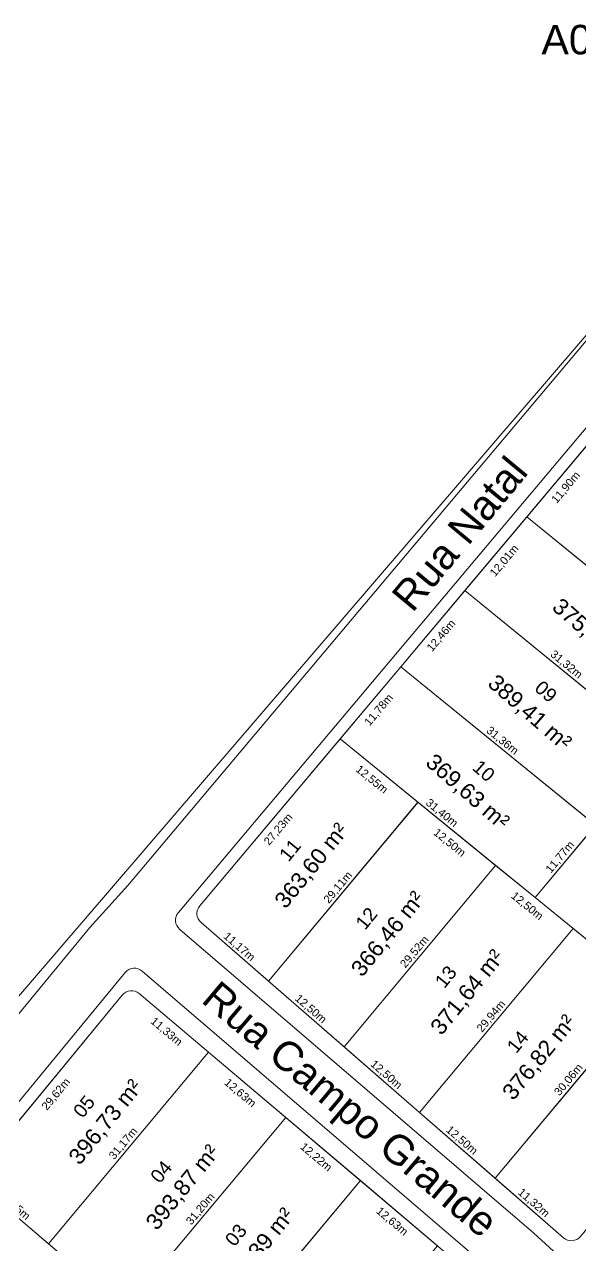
# Model space of a CAD drawing. Header units: metres. Extents: x 3808 to 8215, y 2374 to 6187.
# Drawn here: x 5307.1 to 5376.5, y 3673.6 to 3826.1 of the extents above; entities that cross this region are included whole.
import ezdxf

# ---------------------------------------------------------------- set-up
doc = ezdxf.new("R2010")
doc.units = ezdxf.units.M
doc.linetypes.add('CONTINUO', pattern=[0])
for name, color, linetype in [('Areas Lotes', 1, 'Continuous'), ('Calçada', 8, 'Continuous'), ('COTAS', 7, 'Continuous'), ('Lote', 7, 'Continuous'), ('Nome das Ruas', 7, 'Continuous'), ('Nº Lote', 7, 'Continuous'), ('PERIMETRO', 7, 'CONTINUO'), ('quadras', 7, 'Continuous')]:
    doc.layers.add(name, color=color, linetype=linetype)
doc.styles.add('Arial', font='arial.ttf')
doc.dimstyles.new('Copy(2) of ISO-25', dxfattribs={"dimtxt": 1, "dimasz": 2.5, "dimexe": 1.25, "dimexo": 0.625, "dimgap": 0.2, "dimtad": 1, "dimtoh": 1, "dimlfac": 1, "dimzin": 1, "dimtxsty": 'Arial', "dimblk": 'NONE', "dimcen": 0, "dimse1": 1, "dimse2": 1, "dimsd1": 1, "dimsd2": 1, "dimclrt": 256, "dimaunit": 1, "dimadec": 3, "dimazin": 0, "dimtfac": 1, "dimtmove": 0, "dimatfit": 3, "dimldrblk": 'NONE', "dimfxl": 1, "dimtolj": 1, "dimtzin": 0, "dimarcsym": 0})

# ---------------------------------------------------------------- blocks, each defined once
blk = doc.blocks.new('*D8273')
at = {"layer": 'Defpoints', "color": 0, "linetype": 'Continuous', "transparency": 16777216}
for p in [(5329.12, 3713.96), (5337.55, 3706.63), (5337.55, 3706.63)]:
    blk.add_point(p, dxfattribs=at)
at = {"layer": 'COTAS', "linetype": 'Continuous', "lineweight": 5, "transparency": 16777216, "insert": (5333.86, 3710.9), "char_height": 1, "attachment_point": 5, "rotation": 318.9731, "style": 'Arial'}
blk.add_mtext('\\A1;11,17m', dxfattribs=at)
blk = doc.blocks.new('_None')
blk = doc.blocks.new('*D8274')
at = {"layer": 'Defpoints', "color": 0, "linetype": 'Continuous', "transparency": 16777216}
for p in [(5337.55, 3706.63), (5346.98, 3698.43), (5346.98, 3698.43)]:
    blk.add_point(p, dxfattribs=at)
at = {"layer": 'COTAS', "linetype": 'Continuous', "lineweight": 5, "transparency": 16777216, "insert": (5342.79, 3703.13), "char_height": 1, "attachment_point": 5, "rotation": 318.9731, "style": 'Arial'}
blk.add_mtext('\\A1;12,50m', dxfattribs=at)
blk = doc.blocks.new('*D8275')
at = {"layer": 'Defpoints', "color": 0, "linetype": 'Continuous', "transparency": 16777216}
for p in [(5346.98, 3698.43), (5356.41, 3690.22), (5356.41, 3690.22)]:
    blk.add_point(p, dxfattribs=at)
at = {"layer": 'COTAS', "linetype": 'Continuous', "lineweight": 5, "transparency": 16777216, "insert": (5352.22, 3694.93), "char_height": 1, "attachment_point": 5, "rotation": 318.9731, "style": 'Arial'}
blk.add_mtext('\\A1;12,50m', dxfattribs=at)
blk = doc.blocks.new('*D8276')
at = {"layer": 'Defpoints', "color": 0, "linetype": 'Continuous', "transparency": 16777216}
for p in [(5356.41, 3690.22), (5365.83, 3682.02), (5366.03, 3682.24)]:
    blk.add_point(p, dxfattribs=at)
at = {"layer": 'COTAS', "linetype": 'Continuous', "lineweight": 5, "transparency": 16777216, "insert": (5361.65, 3686.72), "char_height": 1, "attachment_point": 5, "rotation": 318.9731, "style": 'Arial'}
blk.add_mtext('\\A1;12,50m', dxfattribs=at)
blk = doc.blocks.new('*D8277')
at = {"layer": 'Defpoints', "color": 0, "linetype": 'Continuous', "transparency": 16777216}
for p in [(5366.03, 3682.24), (5374.38, 3674.59), (5374.38, 3674.59)]:
    blk.add_point(p, dxfattribs=at)
at = {"layer": 'COTAS', "linetype": 'Continuous', "lineweight": 5, "transparency": 16777216, "insert": (5370.63, 3678.91), "char_height": 1, "attachment_point": 5, "rotation": 318.9731, "style": 'Arial'}
blk.add_mtext('\\A1;11,32m', dxfattribs=at)
blk = doc.blocks.new('*D8288')
at = {"layer": 'Defpoints', "color": 0, "linetype": 'Continuous', "transparency": 16777216}
for p in [(5356.21, 3728.98), (5356.21, 3728.98), (5337.55, 3706.63)]:
    blk.add_point(p, dxfattribs=at)
at = {"layer": 'COTAS', "linetype": 'Continuous', "lineweight": 5, "transparency": 16777216, "insert": (5346.26, 3718.32), "char_height": 1, "attachment_point": 5, "rotation": 50.132, "style": 'Arial'}
blk.add_mtext('\\A1;29,11m', dxfattribs=at)
blk = doc.blocks.new('*D8289')
at = {"layer": 'Defpoints', "color": 0, "linetype": 'Continuous', "transparency": 16777216}
for p in [(5365.9, 3721.09), (5365.9, 3721.09), (5346.98, 3698.43)]:
    blk.add_point(p, dxfattribs=at)
at = {"layer": 'COTAS', "linetype": 'Continuous', "lineweight": 5, "transparency": 16777216, "insert": (5355.82, 3710.27), "char_height": 1, "attachment_point": 5, "rotation": 50.132, "style": 'Arial'}
blk.add_mtext('\\A1;29,52m', dxfattribs=at)
blk = doc.blocks.new('*D8290')
at = {"layer": 'Defpoints', "color": 0, "linetype": 'Continuous', "transparency": 16777216}
for p in [(5375.6, 3713.2), (5375.6, 3713.2), (5356.41, 3690.22)]:
    blk.add_point(p, dxfattribs=at)
at = {"layer": 'COTAS', "linetype": 'Continuous', "lineweight": 5, "transparency": 16777216, "insert": (5365.39, 3702.23), "char_height": 1, "attachment_point": 5, "rotation": 50.132, "style": 'Arial'}
blk.add_mtext('\\A1;29,94m', dxfattribs=at)
blk = doc.blocks.new('*D8291')
at = {"layer": 'Defpoints', "color": 0, "linetype": 'Continuous', "transparency": 16777216}
for p in [(5385.3, 3705.31), (5385.3, 3705.31), (5366.03, 3682.24)]:
    blk.add_point(p, dxfattribs=at)
at = {"layer": 'COTAS', "linetype": 'Continuous', "lineweight": 5, "transparency": 16777216, "insert": (5375.05, 3694.29), "char_height": 1, "attachment_point": 5, "rotation": 50.132, "style": 'Arial'}
blk.add_mtext('\\A1;30,06m', dxfattribs=at)
blk = doc.blocks.new('*D8319')
at = {"layer": 'Defpoints', "color": 0, "linetype": 'Continuous', "transparency": 16777216}
for p in [(5378.38, 3726.12), (5378.38, 3726.12), (5370.83, 3717.08)]:
    blk.add_point(p, dxfattribs=at)
at = {"layer": 'COTAS', "linetype": 'Continuous', "lineweight": 5, "transparency": 16777216, "insert": (5373.99, 3722.11), "char_height": 1, "attachment_point": 5, "rotation": 50.132, "style": 'Arial'}
blk.add_mtext('\\A1;11,77m', dxfattribs=at)
blk = doc.blocks.new('*D8350')
at = {"layer": 'Defpoints', "color": 0, "linetype": 'Continuous', "transparency": 16777216}
for p in [(5346.48, 3736.9), (5348.18, 3735.47), (5328.96, 3716.06)]:
    blk.add_point(p, dxfattribs=at)
at = {"layer": 'COTAS', "linetype": 'Continuous', "lineweight": 5, "transparency": 16777216, "insert": (5338.81, 3725.57), "char_height": 1, "attachment_point": 5, "rotation": 49.9434, "style": 'Arial'}
blk.add_mtext('\\A1;27,23m', dxfattribs=at)
blk = doc.blocks.new('*D8351')
at = {"layer": 'Defpoints', "color": 0, "linetype": 'Continuous', "transparency": 16777216}
for p in [(5354.06, 3745.92), (5355.76, 3744.49), (5346.48, 3736.9)]:
    blk.add_point(p, dxfattribs=at)
at = {"layer": 'COTAS', "linetype": 'Continuous', "lineweight": 5, "transparency": 16777216, "insert": (5351.36, 3740.49), "char_height": 1, "attachment_point": 5, "rotation": 49.9434, "style": 'Arial'}
blk.add_mtext('\\A1;11,78m', dxfattribs=at)
blk = doc.blocks.new('*D8352')
at = {"layer": 'Defpoints', "color": 0, "linetype": 'Continuous', "transparency": 16777216}
for p in [(5362.08, 3755.45), (5363.78, 3754.02), (5354.06, 3745.92)]:
    blk.add_point(p, dxfattribs=at)
at = {"layer": 'COTAS', "linetype": 'Continuous', "lineweight": 5, "transparency": 16777216, "insert": (5359.16, 3749.77), "char_height": 1, "attachment_point": 5, "rotation": 49.9434, "style": 'Arial'}
blk.add_mtext('\\A1;12,46m', dxfattribs=at)
blk = doc.blocks.new('*D8353')
at = {"layer": 'Defpoints', "color": 0, "linetype": 'Continuous', "transparency": 16777216}
for p in [(5369.8, 3764.65), (5371.51, 3763.21), (5362.08, 3755.45)]:
    blk.add_point(p, dxfattribs=at)
at = {"layer": 'COTAS', "linetype": 'Continuous', "lineweight": 5, "transparency": 16777216, "insert": (5367.03, 3759.13), "char_height": 1, "attachment_point": 5, "rotation": 49.9434, "style": 'Arial'}
blk.add_mtext('\\A1;12,01m', dxfattribs=at)
blk = doc.blocks.new('*D8354')
at = {"layer": 'Defpoints', "color": 0, "linetype": 'Continuous', "transparency": 16777216}
for p in [(5377.46, 3773.75), (5379.16, 3772.32), (5369.8, 3764.65)]:
    blk.add_point(p, dxfattribs=at)
at = {"layer": 'COTAS', "linetype": 'Continuous', "lineweight": 5, "transparency": 16777216, "insert": (5374.72, 3768.28), "char_height": 1, "attachment_point": 5, "rotation": 49.9434, "style": 'Arial'}
blk.add_mtext('\\A1;11,90m', dxfattribs=at)
blk = doc.blocks.new('*D8357')
at = {"layer": 'Defpoints', "color": 0, "linetype": 'Continuous', "transparency": 16777216}
for p in [(5346.48, 3736.9), (5356.21, 3728.98), (5354.77, 3727.21)]:
    blk.add_point(p, dxfattribs=at)
at = {"layer": 'COTAS', "linetype": 'Continuous', "lineweight": 5, "transparency": 16777216, "insert": (5350.41, 3731.79), "char_height": 1, "attachment_point": 5, "rotation": 320.8518, "style": 'Arial'}
blk.add_mtext('\\A1;12,55m', dxfattribs=at)
blk = doc.blocks.new('*D8358')
at = {"layer": 'Defpoints', "color": 0, "linetype": 'Continuous', "transparency": 16777216}
for p in [(5356.21, 3728.98), (5365.9, 3721.09), (5364.46, 3719.32)]:
    blk.add_point(p, dxfattribs=at)
at = {"layer": 'COTAS', "linetype": 'Continuous', "lineweight": 5, "transparency": 16777216, "insert": (5360.12, 3723.89), "char_height": 1, "attachment_point": 5, "rotation": 320.8518, "style": 'Arial'}
blk.add_mtext('\\A1;12,50m', dxfattribs=at)
blk = doc.blocks.new('*D8359')
at = {"layer": 'Defpoints', "color": 0, "linetype": 'Continuous', "transparency": 16777216}
for p in [(5365.9, 3721.09), (5375.6, 3713.2), (5374.16, 3711.43)]:
    blk.add_point(p, dxfattribs=at)
at = {"layer": 'COTAS', "linetype": 'Continuous', "lineweight": 5, "transparency": 16777216, "insert": (5369.81, 3715.99), "char_height": 1, "attachment_point": 5, "rotation": 320.8518, "style": 'Arial'}
blk.add_mtext('\\A1;12,50m', dxfattribs=at)
blk = doc.blocks.new('*D8360')
at = {"layer": 'Defpoints', "color": 0, "linetype": 'Continuous', "transparency": 16777216}
for p in [(5375.6, 3713.2), (5385.3, 3705.31), (5383.85, 3703.54)]:
    blk.add_point(p, dxfattribs=at)
at = {"layer": 'COTAS', "linetype": 'Continuous', "lineweight": 5, "transparency": 16777216, "insert": (5379.51, 3708.1), "char_height": 1, "attachment_point": 5, "rotation": 320.8518, "style": 'Arial'}
blk.add_mtext('\\A1;12,50m', dxfattribs=at)
blk = doc.blocks.new('*D8424')
at = {"layer": 'Defpoints', "color": 0, "linetype": 'Continuous', "transparency": 16777216}
for p in [(5346.48, 3736.9), (5370.83, 3717.08), (5370.83, 3717.08)]:
    blk.add_point(p, dxfattribs=at)
at = {"layer": 'COTAS', "linetype": 'Continuous', "lineweight": 5, "transparency": 16777216, "insert": (5359.16, 3727.61), "char_height": 1, "attachment_point": 5, "rotation": 320.868, "style": 'Arial'}
blk.add_mtext('\\A1;31,40m', dxfattribs=at)
blk = doc.blocks.new('*D8425')
at = {"layer": 'Defpoints', "color": 0, "linetype": 'Continuous', "transparency": 16777216}
for p in [(5370.83, 3717.08), (5395.19, 3697.26), (5395.19, 3697.26)]:
    blk.add_point(p, dxfattribs=at)
at = {"layer": 'COTAS', "linetype": 'Continuous', "lineweight": 5, "transparency": 16777216, "insert": (5383.52, 3707.79), "char_height": 1, "attachment_point": 5, "rotation": 320.8518, "style": 'Arial'}
blk.add_mtext('\\A1;31,40m', dxfattribs=at)
blk = doc.blocks.new('*D8426')
at = {"layer": 'Defpoints', "color": 0, "linetype": 'Continuous', "transparency": 16777216}
for p in [(5354.06, 3745.92), (5378.38, 3726.12), (5378.38, 3726.12)]:
    blk.add_point(p, dxfattribs=at)
at = {"layer": 'COTAS', "linetype": 'Continuous', "lineweight": 5, "transparency": 16777216, "insert": (5366.72, 3736.64), "char_height": 1, "attachment_point": 5, "rotation": 320.8518, "style": 'Arial'}
blk.add_mtext('\\A1;31,36m', dxfattribs=at)
blk = doc.blocks.new('*D8428')
at = {"layer": 'Defpoints', "color": 0, "linetype": 'Continuous', "transparency": 16777216}
for p in [(5362.08, 3755.45), (5386.32, 3735.63), (5386.32, 3735.63)]:
    blk.add_point(p, dxfattribs=at)
at = {"layer": 'COTAS', "linetype": 'Continuous', "lineweight": 5, "transparency": 16777216, "insert": (5374.71, 3746.16), "char_height": 1, "attachment_point": 5, "rotation": 320.7337, "style": 'Arial'}
blk.add_mtext('\\A1;31,32m', dxfattribs=at)
blk = doc.blocks.new('*D8430')
at = {"layer": 'Defpoints', "color": 0, "linetype": 'Continuous', "transparency": 16777216}
for p in [(5369.8, 3764.65), (5394.02, 3744.85), (5394.02, 3744.85)]:
    blk.add_point(p, dxfattribs=at)
at = {"layer": 'COTAS', "linetype": 'Continuous', "lineweight": 5, "transparency": 16777216, "insert": (5382.42, 3755.37), "char_height": 1, "attachment_point": 5, "rotation": 320.7337, "style": 'Arial'}
blk.add_mtext('\\A1;31,28m', dxfattribs=at)
blk = doc.blocks.new('*D8839')
at = {"layer": 'Defpoints', "color": 0, "linetype": 'Continuous', "transparency": 16777216}
for p in [(5319.27, 3704.9), (5321.08, 3703.41), (5300.44, 3682.05)]:
    blk.add_point(p, dxfattribs=at)
at = {"layer": 'COTAS', "linetype": 'Continuous', "lineweight": 5, "transparency": 16777216, "insert": (5311.05, 3692.49), "char_height": 1, "attachment_point": 5, "rotation": 50.5151, "style": 'Arial'}
blk.add_mtext('\\A1;29,62m', dxfattribs=at)
blk = doc.blocks.new('*D8840')
at = {"layer": 'Defpoints', "color": 0, "linetype": 'Continuous', "transparency": 16777216}
for p in [(5321.4, 3705.1), (5330.05, 3697.77), (5328.57, 3696.03)]:
    blk.add_point(p, dxfattribs=at)
at = {"layer": 'COTAS', "linetype": 'Continuous', "lineweight": 5, "transparency": 16777216, "insert": (5324.77, 3700.3), "char_height": 1, "attachment_point": 5, "rotation": 319.7673, "style": 'Arial'}
blk.add_mtext('\\A1;11,33m', dxfattribs=at)
blk = doc.blocks.new('*D8841')
at = {"layer": 'Defpoints', "color": 0, "linetype": 'Continuous', "transparency": 16777216}
for p in [(5330.05, 3697.77), (5339.69, 3689.62), (5338.28, 3687.95)]:
    blk.add_point(p, dxfattribs=at)
at = {"layer": 'COTAS', "linetype": 'Continuous', "lineweight": 5, "transparency": 16777216, "insert": (5333.98, 3692.64), "char_height": 1, "attachment_point": 5, "rotation": 319.7673, "style": 'Arial'}
blk.add_mtext('\\A1;12,63m', dxfattribs=at)
blk = doc.blocks.new('*D8842')
at = {"layer": 'Defpoints', "color": 0, "linetype": 'Continuous', "transparency": 16777216}
for p in [(5339.69, 3689.62), (5349.02, 3681.73), (5347.61, 3680.06)]:
    blk.add_point(p, dxfattribs=at)
at = {"layer": 'COTAS', "linetype": 'Continuous', "lineweight": 5, "transparency": 16777216, "insert": (5343.46, 3684.62), "char_height": 1, "attachment_point": 5, "rotation": 319.7673, "style": 'Arial'}
blk.add_mtext('\\A1;12,22m', dxfattribs=at)
blk = doc.blocks.new('*D8843')
at = {"layer": 'Defpoints', "color": 0, "linetype": 'Continuous', "transparency": 16777216}
for p in [(5349.02, 3681.73), (5358.66, 3673.57), (5357.25, 3671.91)]:
    blk.add_point(p, dxfattribs=at)
at = {"layer": 'COTAS', "linetype": 'Continuous', "lineweight": 5, "transparency": 16777216, "insert": (5352.95, 3676.59), "char_height": 1, "attachment_point": 5, "rotation": 319.7673, "style": 'Arial'}
blk.add_mtext('\\A1;12,63m', dxfattribs=at)
blk = doc.blocks.new('*D8869')
at = {"layer": 'Defpoints', "color": 0, "linetype": 'Continuous', "transparency": 16777216}
for p in [(5300.44, 3682.05), (5324.32, 3661.73), (5322.93, 3660.1)]:
    blk.add_point(p, dxfattribs=at)
at = {"layer": 'COTAS', "linetype": 'Continuous', "lineweight": 5, "transparency": 16777216, "insert": (5311.51, 3670.87), "char_height": 1, "attachment_point": 5, "rotation": 319.6105, "style": 'Arial'}
blk.add_mtext('\\A1;31,35m', dxfattribs=at)
blk = doc.blocks.new('*D8871')
at = {"layer": 'Defpoints', "color": 0, "linetype": 'Continuous', "transparency": 16777216}
for p in [(5300.44, 3682.05), (5310.06, 3673.83), (5310.06, 3673.83)]:
    blk.add_point(p, dxfattribs=at)
at = {"layer": 'COTAS', "linetype": 'Continuous', "lineweight": 5, "transparency": 16777216, "insert": (5305.77, 3678.55), "char_height": 1, "attachment_point": 5, "rotation": 319.5248, "style": 'Arial'}
blk.add_mtext('\\A1;12,65m', dxfattribs=at)
blk = doc.blocks.new('*D8872')
at = {"layer": 'Defpoints', "color": 0, "linetype": 'Continuous', "transparency": 16777216}
for p in [(5310.06, 3673.83), (5319.67, 3665.64), (5319.69, 3665.66)]:
    blk.add_point(p, dxfattribs=at)
at = {"layer": 'COTAS', "linetype": 'Continuous', "lineweight": 5, "transparency": 16777216, "insert": (5315.39, 3670.34), "char_height": 1, "attachment_point": 5, "rotation": 319.5248, "style": 'Arial'}
blk.add_mtext('\\A1;12,63m', dxfattribs=at)
blk = doc.blocks.new('*D8876')
at = {"layer": 'Defpoints', "color": 0, "linetype": 'Continuous', "transparency": 16777216}
for p in [(5330.05, 3697.77), (5330.05, 3697.77), (5310.07, 3673.85)]:
    blk.add_point(p, dxfattribs=at)
at = {"layer": 'COTAS', "linetype": 'Continuous', "lineweight": 5, "transparency": 16777216, "insert": (5319.45, 3686.33), "char_height": 1, "attachment_point": 5, "rotation": 50.1389, "style": 'Arial'}
blk.add_mtext('\\A1;31,17m', dxfattribs=at)
blk = doc.blocks.new('*D8877')
at = {"layer": 'Defpoints', "color": 0, "linetype": 'Continuous', "transparency": 16777216}
for p in [(5339.69, 3689.62), (5339.69, 3689.62), (5319.69, 3665.67)]:
    blk.add_point(p, dxfattribs=at)
at = {"layer": 'COTAS', "linetype": 'Continuous', "lineweight": 5, "transparency": 16777216, "insert": (5329.08, 3678.15), "char_height": 1, "attachment_point": 5, "rotation": 50.1389, "style": 'Arial'}
blk.add_mtext('\\A1;31,20m', dxfattribs=at)
blk = doc.blocks.new('*D8878')
at = {"layer": 'Defpoints', "color": 0, "linetype": 'Continuous', "transparency": 16777216}
for p in [(5349.02, 3681.73), (5349.02, 3681.73), (5329, 3657.75)]:
    blk.add_point(p, dxfattribs=at)
at = {"layer": 'COTAS', "linetype": 'Continuous', "lineweight": 5, "transparency": 16777216, "insert": (5338.4, 3670.25), "char_height": 1, "attachment_point": 5, "rotation": 50.1389, "style": 'Arial'}
blk.add_mtext('\\A1;31,23m', dxfattribs=at)

msp = doc.modelspace()

# ---------------------------------------------------------------- linework, layer by layer
at = {"layer": 'Calçada', "linetype": 'Continuous', "lineweight": 5}
for p, q in [((5319.973, 3718.585), (5401.748, 3815.846)), ((5402.661, 3806.055), (5326.286, 3715.217)), ((5315.217, 3713.35), (5319.973, 3718.585)), ((5315.217, 3713.35), (5235.49, 3616.581)), ((5326.458, 3713.113), (5370.698, 3675.155)), ((5241.83, 3613.269), (5319.646, 3707.718)), ((5321.781, 3707.902), (5366.059, 3669.912)), ((5370.698, 3675.155), (5374.092, 3672.058))]:
    msp.add_line(p, q, dxfattribs=at)
for centre, start, end in [((5327.434, 3714.252), 139.94343, 229.37019), ((5320.804, 3706.764), 49.37019, 140.5151)]:
    msp.add_arc(centre, 1.5, start, end, dxfattribs=at)
at = {"layer": 'Lote', "linetype": 'Continuous', "lineweight": 5}
for p, q in [((5404.455, 3819.066), (5147.722, 3519.955)), ((5369.804, 3764.645), (5394.022, 3744.847)), ((5362.076, 3755.454), (5384.053, 3737.488)), ((5354.058, 3745.918), (5402.704, 3706.316)), ((5370.828, 3717.077), (5346.477, 3736.901)), ((5370.834, 3717.084), (5384.441, 3733.376)), ((5337.545, 3706.633), (5356.214, 3728.986)), ((5346.977, 3698.427), (5365.908, 3721.094)), ((5370.834, 3717.084), (5395.187, 3697.259)), ((5356.408, 3690.221), (5375.602, 3713.203)), ((5365.839, 3682.014), (5385.296, 3705.311)), ((5310.061, 3673.835), (5330.051, 3697.775)), ((5319.689, 3665.66), (5339.693, 3689.617)), ((5324.317, 3661.731), (5300.439, 3682.046)), ((5329.002, 3657.754), (5349.02, 3681.727))]:
    msp.add_line(p, q, dxfattribs=at)
at = {"layer": 'Lote', "linetype": 'Continuous', "lineweight": 5, "flags": 128}
for points in [[(5394.022, 3744.847), (5401.649, 3753.98), (5377.462, 3773.753), (5369.804, 3764.645)], [(5354.058, 3745.918), (5346.477, 3736.901), (5370.828, 3717.077), (5378.38, 3726.118)], [(5337.545, 3706.633), (5346.977, 3698.427), (5365.902, 3721.087), (5356.208, 3728.979)], [(5378.38, 3726.118), (5370.834, 3717.084), (5395.187, 3697.259), (5402.704, 3706.316)], [(5375.602, 3713.203), (5370.834, 3717.084), (5370.828, 3717.077), (5365.902, 3721.087), (5346.977, 3698.427), (5356.408, 3690.221)], [(5356.408, 3690.221), (5365.839, 3682.014), (5385.296, 3705.311), (5375.602, 3713.203)], [(5310.074, 3673.849), (5319.693, 3665.665), (5339.693, 3689.617), (5330.051, 3697.775)], [(5319.693, 3665.665), (5324.317, 3661.731), (5329.002, 3657.754), (5349.02, 3681.727), (5339.693, 3689.617)], [(5329.002, 3657.754), (5338.629, 3649.58), (5358.661, 3673.57), (5349.02, 3681.727)]]:
    msp.add_lwpolyline(points, close=True, dxfattribs=at)
for points in [[(5388.207, 3737.885), (5394.022, 3744.847), (5369.804, 3764.645), (5362.076, 3755.454), (5384.053, 3737.488)], [(5384.053, 3737.488), (5362.076, 3755.454), (5354.058, 3745.918), (5378.38, 3726.118), (5384.441, 3733.376)]]:
    msp.add_lwpolyline(points, dxfattribs=at)
for points in [[(5356.208, 3728.979), (5346.477, 3736.901), (5328.956, 3716.062, 0.4092618), (5329.119, 3713.965), (5337.545, 3706.633)], [(5330.051, 3697.775), (5321.398, 3705.096, 0.4180416), (5319.272, 3704.904), (5300.439, 3682.046), (5310.074, 3673.849)], [(5395.187, 3697.259), (5385.296, 3705.311), (5365.839, 3682.014), (5374.375, 3674.587, 0.4210591), (5376.514, 3674.76)]]:
    msp.add_lwpolyline(points, format="xyb", close=True, dxfattribs=at)
at = {"layer": 'quadras', "linetype": 'Continuous', "lineweight": 5}
for p, q in [((5402.07, 3803.021), (5328.956, 3716.062)), ((5329.119, 3713.965), (5374.375, 3674.587)), ((5244.421, 3614.054), (5319.272, 3704.904)), ((5321.398, 3705.096), (5367.38, 3666.193))]:
    msp.add_line(p, q, dxfattribs=at)
for centre, start, end in [((5330.104, 3715.096), 139.94343, 228.97307), ((5320.429, 3703.95), 49.76728, 140.5151), ((5375.36, 3675.718), 228.97307, 320.30894)]:
    msp.add_arc(centre, 1.5, start, end, dxfattribs=at)

# ---------------------------------------------------------------- texts
at = {"layer": 'Areas Lotes', "color": 1, "lineweight": 5, "style": 'Arial'}
for s, rotation, p in [('375,83 m²', 318.90341, (5372.821, 3753.158)), ('389,41 m²', 318.90341, (5364.781, 3743.63)), ('369,63 m²', 318.90341, (5357.02, 3733.728)), ('363,60 m²', 50.94257, (5339.677, 3715.572)), ('366,46 m²', 50.94257, (5349.227, 3707.042)), ('371,64 m²', 50.94257, (5359.138, 3699.756)), ('376,82 m²', 50.94257, (5368.114, 3691.63)), ('396,73 m²', 50.94257, (5313.961, 3683.548)), ('393,87 m²', 50.94257, (5323.603, 3675.391)), ('381,39 m²', 50.94257, (5332.929, 3667.5))]:
    msp.add_text(s, height=2.0071, rotation=rotation, dxfattribs=at).set_placement(p)
at = {"layer": 'Nome das Ruas', "lineweight": 5, "style": 'Arial'}
for s, height, rotation, p in [('Rua Natal', 3.6842, 50.27315, (5355.511, 3752.556, 190.804)), ('Rua Campo Grande', 3.68425, 319.83476, (5329, 3704.107, 190.804))]:
    msp.add_text(s, height=height, rotation=rotation, dxfattribs=at).set_placement(p)
at = {"layer": 'Nº Lote', "lineweight": 5, "style": 'Arial'}
for s, rotation, p in [('09', 318.90341, (5370.638, 3743.051, 1.156)), ('10', 318.90341, (5362.878, 3733.149, 1.156)), ('11', 50.94257, (5340.047, 3721.447, 1.156)), ('12', 50.94257, (5349.597, 3712.917, 1.156)), ('13', 50.94257, (5359.508, 3705.631, 1.156)), ('14', 50.94257, (5368.484, 3697.504, 1.156)), ('05', 50.94257, (5314.331, 3689.423, 1.156)), ('04', 50.94257, (5323.973, 3681.266, 1.156)), ('03', 50.94257, (5333.299, 3673.375, 1.156))]:
    msp.add_text(s, height=1.706, rotation=rotation, dxfattribs=at).set_placement(p)
at = {"layer": 'PERIMETRO', "lineweight": 5, "style": 'Arial'}
msp.add_text('A0O-M-0343', height=3.6842, dxfattribs=at).set_placement((5371.624, 3822.409))

# ---------------------------------------------------------------- dimensions: what is measured, and where the dimension line sits
at = {"layer": 'COTAS', "linetype": 'Continuous', "lineweight": 5}
for base, p1, p2, angle, picture, middle in [((5379.164, 3772.322), (5369.804, 3764.645), (5377.462, 3773.753), 229.94337, '*D8354', (5374.722, 3768.283)), ((5371.506, 3763.214), (5362.076, 3755.454), (5369.804, 3764.645), 229.94337, '*D8353', (5367.029, 3759.134)), ((5363.778, 3754.023), (5354.058, 3745.918), (5362.076, 3755.454), 229.94337, '*D8352', (5359.156, 3749.77)), ((5355.761, 3744.487), (5346.477, 3736.901), (5354.058, 3745.918), 229.94337, '*D8351', (5351.357, 3740.494)), ((5364.462, 3719.319), (5356.208, 3728.979), (5365.902, 3721.087), 140.85184, '*D8358', (5360.121, 3723.885)), ((5374.156, 3711.427), (5365.902, 3721.087), (5375.602, 3713.203), 140.85184, '*D8359', (5369.815, 3715.994)), ((5383.85, 3703.535), (5375.602, 3713.203), (5385.296, 3705.311), 140.85184, '*D8360', (5379.509, 3708.102)), ((5346.977, 3698.427), (5337.545, 3706.633), (5346.977, 3698.427), 138.97307, '*D8274', (5342.787, 3703.134)), ((5321.083, 3703.412), (5300.439, 3682.046), (5319.272, 3704.904), 230.5151, '*D8839', (5311.048, 3692.492)), ((5356.408, 3690.221), (5346.977, 3698.427), (5356.408, 3690.221), 138.97307, '*D8275', (5352.218, 3694.928)), ((5365.834, 3682.018), (5356.408, 3690.221), (5366.029, 3682.242), 138.97307, '*D8276', (5361.647, 3686.724)), ((5347.611, 3680.062), (5339.693, 3689.617), (5349.02, 3681.727), 139.76728, '*D8842', (5343.465, 3684.619)), ((5357.252, 3671.905), (5349.02, 3681.727), (5358.661, 3673.57), 139.76728, '*D8843', (5352.949, 3676.595)), ((5374.375, 3674.587), (5366.029, 3682.242), (5374.375, 3674.587), 138.97307, '*D8277', (5370.631, 3678.907)), ((5319.669, 3665.636), (5310.061, 3673.835), (5319.689, 3665.66), 139.52478, '*D8872', (5315.385, 3670.345))]:
    dim = msp.add_linear_dim(base=base, p1=p1, p2=p2, angle=angle, dimstyle='Copy(2) of ISO-25', override={"dimpost": 'm', "dimtmove": 1}, dxfattribs=at)
    dim.commit()
    dim.dimension.update_dxf_attribs({"geometry": picture, "text_midpoint": middle})
for p1, p2, distance, picture, middle in [((5369.804, 3764.645), (5394.022, 3744.847), 0, '*D8430', (5382.42, 3755.366)), ((5362.076, 3755.454), (5386.324, 3735.631), 0, '*D8428', (5374.707, 3746.162)), ((5354.058, 3745.918), (5378.38, 3726.118), 0, '*D8426', (5366.725, 3736.639)), ((5328.956, 3716.062), (5346.477, 3736.901), -2.224, '*D8350', (5338.806, 3725.566)), ((5346.477, 3736.901), (5356.208, 3728.979), -2.281, '*D8357', (5350.408, 3731.792)), ((5346.477, 3736.901), (5370.834, 3717.084), 0, '*D8424', (5359.161, 3727.614)), ((5337.545, 3706.633), (5356.208, 3728.979), 0, '*D8288', (5346.262, 3718.319)), ((5370.834, 3717.084), (5378.38, 3726.118), 0, '*D8319', (5373.992, 3722.115)), ((5346.977, 3698.427), (5365.902, 3721.087), 0, '*D8289', (5355.825, 3710.271)), ((5370.834, 3717.084), (5395.187, 3697.259), 0, '*D8425', (5383.516, 3707.793)), ((5329.119, 3713.965), (5337.545, 3706.633), 0, '*D8273', (5333.858, 3710.903)), ((5356.408, 3690.221), (5375.602, 3713.203), 0, '*D8290', (5365.39, 3702.225)), ((5366.029, 3682.242), (5385.296, 3705.311), 0, '*D8291', (5375.047, 3694.29)), ((5321.398, 3705.096), (5330.051, 3697.775), -2.286, '*D8840', (5324.765, 3700.301)), ((5310.074, 3673.849), (5330.051, 3697.775), 0, '*D8876', (5319.447, 3686.325)), ((5330.051, 3697.775), (5339.693, 3689.617), -2.181, '*D8841', (5333.981, 3692.643)), ((5319.693, 3665.665), (5339.693, 3689.617), 0, '*D8877', (5329.078, 3678.155)), ((5300.439, 3682.046), (5324.317, 3661.731), -2.143, '*D8869', (5311.508, 3670.866)), ((5300.439, 3682.046), (5310.061, 3673.835), 0, '*D8871', (5305.77, 3678.549)), ((5329.002, 3657.754), (5349.02, 3681.727), 0, '*D8878', (5338.396, 3670.254))]:
    dim = msp.add_aligned_dim(p1=p1, p2=p2, distance=distance, dimstyle='Copy(2) of ISO-25', override={"dimpost": 'm'}, dxfattribs=at)
    dim.commit()
    dim.dimension.update_dxf_attribs({"geometry": picture, "text_midpoint": middle})

doc.saveas('drawing.dxf')
